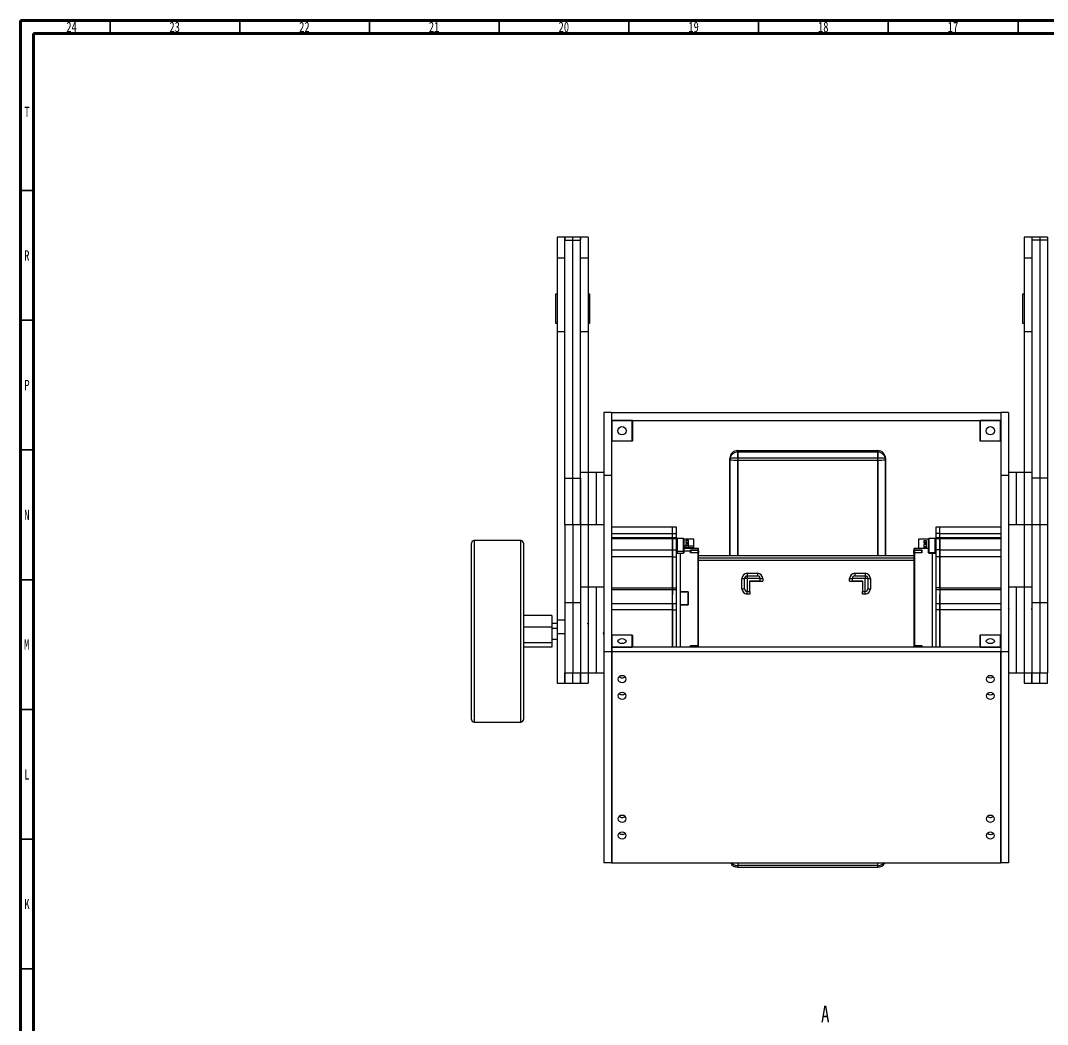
# Model space of a CAD drawing. Header units: millimetres. Extents: x 15 to 1192, y 5 to 836.
# Drawn here: x 15 to 410.8, y 449.1 to 836 of the extents above; entities that cross this region are included whole.
import ezdxf

# ---------------------------------------------------------------- set-up
doc = ezdxf.new("R2010")
doc.units = ezdxf.units.MM
doc.styles.add('SLDTEXTSTYLE0', font='TXT', dxfattribs={"width": 0.75})

msp = doc.modelspace()

# ---------------------------------------------------------------- linework, layer by layer
at = {"color": 7, "linetype": 'Continuous', "lineweight": 70}
for p, q in [((15, 5), (15, 836)), ((15, 836), (1184, 836)), ((20, 10), (20, 831)), ((20, 831), (1179, 831))]:
    msp.add_line(p, q, dxfattribs=at)
at = {"color": 7, "linetype": 'Continuous', "lineweight": 35}
for p, q in [((49.5, 831), (49.5, 836)), ((99.5, 831), (99.5, 836)), ((149.5, 831), (149.5, 836)), ((199.5, 831), (199.5, 836)), ((249.5, 831), (249.5, 836)), ((299.5, 831), (299.5, 836)), ((349.5, 831), (349.5, 836)), ((399.5, 831), (399.5, 836)), ((20, 770.5), (15, 770.5)), ((20, 720.5), (15, 720.5)), ((20, 670.5), (15, 670.5)), ((20, 620.5), (15, 620.5)), ((20, 570.5), (15, 570.5)), ((20, 520.5), (15, 520.5)), ((20, 470.5), (15, 470.5))]:
    msp.add_line(p, q, dxfattribs=at)
at = {"color": 7, "linetype": 'Continuous', "lineweight": 25}
for p, q in [((224.84, 752.45), (221.84, 752.45)), ((221.84, 752.45), (221.84, 744.47)), ((227.84, 752.45), (224.84, 752.45)), ((224.84, 751.39), (224.84, 752.45)), ((224.84, 752.45), (224.84, 751.39)), ((230.84, 752.45), (227.84, 752.45)), ((227.84, 751.39), (227.84, 752.45)), ((227.84, 751.39), (227.84, 752.45)), ((233.84, 752.45), (230.84, 752.45)), ((230.84, 751.39), (230.84, 752.45)), ((230.84, 752.45), (230.84, 751.39)), ((233.84, 752.45), (233.84, 744.47)), ((404.84, 752.45), (401.84, 752.45)), ((401.84, 752.45), (401.84, 744.47)), ((407.84, 752.45), (404.84, 752.45)), ((404.84, 752.45), (404.84, 751.39)), ((404.84, 752.45), (404.84, 751.39)), ((410.84, 752.45), (407.84, 752.45)), ((407.84, 752.45), (407.84, 751.39)), ((407.84, 752.45), (407.84, 751.39)), ((410.84, 752.45), (410.84, 751.39)), ((224.84, 751.39), (227.84, 751.39)), ((224.84, 659.66), (224.84, 751.39)), ((227.84, 751.39), (230.84, 751.39)), ((227.84, 659.66), (227.84, 751.39)), ((227.84, 659.66), (227.84, 751.39)), ((230.84, 659.66), (230.84, 751.39)), ((407.84, 751.39), (404.84, 751.39)), ((404.84, 751.39), (404.84, 659.66)), ((407.84, 751.39), (407.84, 659.66)), ((410.84, 751.39), (407.84, 751.39)), ((407.84, 751.39), (407.84, 659.66)), ((410.84, 751.39), (410.84, 659.66)), ((224.84, 744.47), (221.84, 744.47)), ((221.84, 744.47), (221.84, 716.03)), ((233.84, 744.47), (230.84, 744.47)), ((233.84, 744.47), (233.84, 716.03)), ((404.84, 744.47), (401.84, 744.47)), ((401.84, 744.47), (401.84, 716.03)), ((221.84, 730.55), (221.24, 730.55)), ((221.24, 730.55), (221.24, 719.35)), ((234.44, 730.55), (233.84, 730.55)), ((234.44, 719.35), (234.44, 730.55)), ((401.84, 730.55), (401.24, 730.55)), ((401.24, 730.55), (401.24, 719.35)), ((221.24, 719.35), (221.84, 719.35)), ((233.84, 719.35), (234.44, 719.35)), ((401.24, 719.35), (401.84, 719.35)), ((224.84, 716.03), (221.84, 716.03)), ((221.84, 716.03), (221.84, 605.04)), ((233.84, 716.03), (230.84, 716.03)), ((233.84, 716.03), (233.84, 661.79)), ((404.84, 716.03), (401.84, 716.03)), ((401.84, 716.03), (401.84, 661.79)), ((242.84, 684.9), (239.84, 684.9)), ((239.84, 684.9), (239.84, 660.66)), ((242.84, 684.9), (392.84, 684.9)), ((242.84, 684.9), (242.84, 660.66)), ((395.84, 684.9), (392.84, 684.9)), ((392.84, 684.9), (392.84, 660.66)), ((395.84, 684.9), (395.84, 660.66)), ((242.84, 681.9), (392.84, 681.9)), ((242.94, 681.8), (242.84, 681.8)), ((242.94, 681.9), (242.94, 681.8)), ((242.94, 681.8), (242.94, 674)), ((250.74, 681.8), (242.94, 681.8)), ((250.74, 681.9), (250.74, 681.8)), ((250.74, 674), (250.74, 681.8)), ((250.84, 681.8), (250.74, 681.8)), ((250.84, 681.8), (250.84, 674)), ((384.84, 674), (384.84, 681.8)), ((384.84, 681.8), (384.94, 681.8)), ((384.94, 681.8), (384.94, 681.9)), ((384.94, 681.8), (384.94, 674)), ((392.74, 681.8), (384.94, 681.8)), ((392.74, 681.8), (392.74, 681.9)), ((392.74, 674), (392.74, 681.8)), ((392.74, 681.8), (392.84, 681.8)), ((242.94, 674), (242.84, 674)), ((242.94, 674), (250.74, 674)), ((242.94, 674), (242.94, 673.9)), ((250.74, 673.9), (242.94, 673.9)), ((250.84, 674), (250.74, 674)), ((250.74, 674), (250.74, 673.9)), ((384.84, 674), (384.94, 674)), ((384.94, 674), (392.74, 674)), ((384.94, 673.9), (384.94, 674)), ((392.74, 673.9), (384.94, 673.9)), ((392.74, 674), (392.84, 674)), ((392.74, 673.9), (392.74, 674)), ((291.43, 667.32), (291.43, 670.28)), ((291.43, 669.67), (291.43, 670.28)), ((291.43, 670.28), (345.43, 670.28)), ((345.43, 669.67), (291.43, 669.67)), ((291.43, 669.67), (291.43, 666.62)), ((345.43, 670.28), (345.43, 667.32)), ((345.43, 670.28), (345.43, 669.67)), ((345.43, 666.62), (345.43, 669.67)), ((288.43, 629.87), (288.43, 667.28)), ((288.43, 667.28), (288.43, 666.67)), ((288.43, 666.67), (288.43, 629.87)), ((345.43, 667.32), (291.43, 667.32)), ((291.43, 667.32), (291.43, 629.87)), ((291.43, 666.62), (345.43, 666.62)), ((291.43, 629.87), (291.43, 666.62)), ((345.43, 629.87), (345.43, 667.32)), ((345.43, 666.62), (345.43, 629.87)), ((348.43, 667.28), (348.43, 629.87)), ((348.43, 666.67), (348.43, 667.28)), ((348.43, 629.87), (348.43, 666.67)), ((233.84, 661.79), (230.84, 661.79)), ((236.84, 661.79), (233.84, 661.79)), ((233.84, 661.79), (233.84, 661.59)), ((233.84, 661.79), (233.84, 661.59)), ((233.84, 661.59), (233.84, 641.79)), ((233.84, 661.59), (233.84, 641.79)), ((239.84, 661.79), (236.84, 661.79)), ((236.84, 661.79), (236.84, 661.59)), ((236.84, 661.79), (236.84, 661.59)), ((236.84, 661.59), (236.84, 641.79)), ((236.84, 661.59), (236.84, 641.79)), ((398.84, 661.79), (395.84, 661.79)), ((401.84, 661.79), (398.84, 661.79)), ((398.84, 661.79), (398.84, 661.59)), ((398.84, 661.79), (398.84, 661.59)), ((398.84, 661.59), (398.84, 641.79)), ((398.84, 661.59), (398.84, 641.79)), ((404.84, 661.79), (401.84, 661.79)), ((401.84, 661.79), (401.84, 661.59)), ((401.84, 661.79), (401.84, 661.59)), ((401.84, 661.59), (401.84, 641.79)), ((401.84, 661.59), (401.84, 641.79)), ((224.84, 659.66), (227.84, 659.66)), ((224.84, 641.79), (224.84, 659.66)), ((227.84, 641.79), (227.84, 659.66)), ((227.84, 659.66), (230.84, 659.66)), ((227.84, 641.79), (227.84, 659.66)), ((230.84, 641.79), (230.84, 659.66)), ((230.84, 659.66), (230.84, 641.79)), ((242.84, 660.66), (239.84, 660.66)), ((239.84, 660.66), (239.84, 592.73)), ((242.84, 660.66), (242.84, 592.73)), ((395.84, 660.66), (392.84, 660.66)), ((392.84, 660.66), (392.84, 592.73)), ((395.84, 660.66), (395.84, 592.73)), ((407.84, 659.66), (404.84, 659.66)), ((404.84, 659.66), (404.84, 641.79)), ((404.84, 659.66), (404.84, 641.79)), ((407.84, 659.66), (407.84, 641.79)), ((410.84, 659.66), (407.84, 659.66)), ((407.84, 659.66), (407.84, 641.79)), ((410.84, 659.66), (410.84, 641.79)), ((224.84, 641.79), (227.84, 641.79)), ((224.84, 641.79), (224.84, 611.53)), ((227.84, 641.79), (230.84, 641.79)), ((227.84, 641.79), (227.84, 611.53)), ((227.84, 641.79), (227.84, 611.53)), ((230.84, 641.79), (233.84, 641.79)), ((230.84, 641.79), (230.84, 611.53)), ((233.84, 641.79), (236.84, 641.79)), ((233.84, 641.79), (233.84, 617.58)), ((236.84, 641.79), (239.84, 641.79)), ((395.84, 641.79), (398.84, 641.79)), ((398.84, 641.79), (401.84, 641.79)), ((401.84, 641.79), (404.84, 641.79)), ((401.84, 641.79), (401.84, 617.58)), ((404.84, 641.79), (407.84, 641.79)), ((404.84, 641.79), (404.84, 611.53)), ((407.84, 641.79), (410.84, 641.79)), ((407.84, 641.79), (407.84, 611.53)), ((407.84, 641.79), (407.84, 611.53)), ((410.84, 641.79), (410.84, 611.53)), ((266.34, 640.76), (242.84, 640.76)), ((242.84, 638.31), (266.34, 638.31)), ((267.84, 640.76), (266.34, 640.76)), ((266.34, 639.92), (266.34, 640.76)), ((266.34, 638.31), (266.34, 639.92)), ((266.34, 638.31), (267.84, 638.31)), ((266.34, 637.15), (266.34, 638.31)), ((267.84, 638.31), (267.84, 640.76)), ((267.84, 636.58), (267.84, 638.31)), ((369.34, 640.76), (367.84, 640.76)), ((367.84, 640.76), (367.84, 640.72)), ((367.84, 640.72), (367.84, 638.31)), ((369.34, 638.31), (367.84, 638.31)), ((367.84, 638.31), (367.84, 636.58)), ((392.84, 640.76), (369.34, 640.76)), ((369.34, 640.72), (369.34, 640.76)), ((369.34, 638.31), (369.34, 640.72)), ((369.34, 636.58), (369.34, 638.31)), ((369.34, 638.31), (392.84, 638.31)), ((188.84, 576.6), (188.84, 634.62)), ((207.84, 635.62), (189.84, 635.62)), ((189.84, 635.62), (189.84, 575.9)), ((207.84, 575.9), (207.84, 635.62)), ((208.84, 634.62), (208.84, 576.6)), ((266.34, 636.58), (242.84, 636.58)), ((266.34, 636.3), (242.84, 636.3)), ((266.34, 636.58), (266.34, 637.15)), ((267.84, 636.58), (266.34, 636.58)), ((266.34, 636.58), (266.34, 636.3)), ((266.34, 636.3), (266.34, 636.58)), ((267.84, 636.3), (266.34, 636.3)), ((266.34, 636.3), (266.34, 636.26)), ((266.34, 636.26), (266.34, 632.33)), ((266.34, 633.74), (266.34, 635.94)), ((266.34, 632.03), (266.34, 633.74)), ((267.84, 636.3), (267.84, 636.58)), ((268.09, 636.39), (267.84, 636.14)), ((267.84, 636.26), (267.84, 636.3)), ((267.84, 632.03), (267.84, 636.26)), ((270.59, 636.39), (268.09, 636.39)), ((268.09, 636.39), (268.09, 635.52)), ((268.09, 635.52), (268.09, 631.51)), ((270.84, 636.14), (270.59, 636.39)), ((270.59, 635.52), (270.59, 636.39)), ((270.59, 631.51), (270.59, 635.52)), ((270.78, 636.2), (274.54, 636.2)), ((270.84, 635.35), (270.84, 636.14)), ((270.84, 631.69), (270.84, 635.35)), ((270.84, 633.53), (271.54, 633.53)), ((271.54, 635.74), (272.34, 635.74)), ((271.54, 634.96), (271.54, 635.74)), ((271.54, 634.96), (272.34, 634.96)), ((271.54, 634.81), (271.54, 634.96)), ((271.54, 634.81), (272.34, 634.81)), ((271.54, 634.81), (271.54, 634.27)), ((271.54, 633.5), (271.54, 634.27)), ((271.54, 634.27), (272.34, 634.27)), ((271.54, 632.84), (271.54, 633.5)), ((272.34, 633.5), (271.54, 633.5)), ((272.34, 635.74), (272.34, 634.96)), ((272.34, 634.81), (272.34, 634.96)), ((272.34, 634.81), (272.34, 634.27)), ((272.34, 634.27), (272.34, 633.5)), ((272.34, 633.53), (274.54, 633.53)), ((272.34, 633.5), (272.34, 632.84)), ((274.54, 633.53), (274.54, 636.2)), ((274.54, 632.84), (274.54, 633.53)), ((364.84, 636.08), (361.14, 636.08)), ((361.14, 636.08), (361.14, 632.58)), ((363.34, 635.61), (364.14, 635.61)), ((363.34, 634.82), (363.34, 635.61)), ((364.14, 634.82), (363.34, 634.82)), ((363.34, 634.68), (363.34, 634.82)), ((363.34, 634.68), (364.14, 634.68)), ((363.34, 634.68), (363.34, 634.13)), ((364.14, 634.13), (363.34, 634.13)), ((363.34, 633.35), (363.34, 634.13)), ((364.14, 635.61), (364.14, 634.82)), ((364.14, 634.68), (364.14, 634.82)), ((364.14, 634.68), (364.14, 634.13)), ((364.14, 634.13), (364.14, 633.35)), ((365.09, 636.39), (364.84, 636.14)), ((364.84, 636.14), (364.84, 634.27)), ((364.84, 634.27), (364.84, 631.07)), ((367.59, 636.39), (365.09, 636.39)), ((365.09, 636.39), (365.09, 634.34)), ((365.09, 634.34), (365.09, 630.82)), ((367.84, 636.14), (367.59, 636.39)), ((367.59, 634.34), (367.59, 636.39)), ((367.59, 630.82), (367.59, 634.34)), ((369.34, 636.58), (367.84, 636.58)), ((367.84, 636.58), (367.84, 636.3)), ((369.34, 636.3), (367.84, 636.3)), ((367.84, 636.3), (367.84, 635.32)), ((367.84, 635.32), (367.84, 632.03)), ((392.84, 636.58), (369.34, 636.58)), ((369.34, 636.3), (369.34, 636.58)), ((369.34, 636.58), (369.34, 636.3)), ((392.84, 636.3), (369.34, 636.3)), ((369.34, 636.3), (369.34, 632.33)), ((369.34, 635.32), (369.34, 635.94)), ((369.34, 632.03), (369.34, 635.32)), ((242.84, 632.03), (266.34, 632.03)), ((266.34, 632.03), (267.84, 632.03)), ((266.34, 632.03), (266.34, 629.33)), ((266.34, 630.79), (266.34, 632.03)), ((266.34, 629.33), (266.34, 630.79)), ((267.84, 629.33), (267.84, 632.03)), ((267.84, 631.69), (268.09, 631.51)), ((267.84, 630.96), (268.09, 630.71)), ((268.09, 631.51), (270.59, 631.51)), ((268.09, 631.51), (268.09, 630.71)), ((268.09, 630.71), (270.59, 630.71)), ((269.34, 594.49), (269.34, 630.71)), ((270.84, 631.69), (270.59, 631.51)), ((270.59, 630.71), (270.59, 631.51)), ((270.59, 630.71), (270.84, 630.96)), ((271.54, 632.84), (270.84, 632.84)), ((276.14, 632.58), (270.84, 632.58)), ((270.84, 630.96), (270.84, 631.69)), ((273.24, 631.5), (270.84, 631.5)), ((272.34, 632.84), (271.54, 632.84)), ((274.54, 632.84), (272.34, 632.84)), ((273.24, 631.54), (273.24, 632)), ((273.24, 632), (276.14, 632)), ((273.24, 631.5), (273.24, 631.54)), ((273.24, 630.86), (273.24, 631.5)), ((276.14, 630.87), (273.24, 630.87)), ((276.14, 630.86), (273.24, 630.86)), ((273.44, 630.87), (273.44, 631.77)), ((276.14, 631.75), (273.44, 631.75)), ((274.54, 632.58), (274.54, 632.84)), ((276.14, 632), (276.14, 632.58)), ((276.14, 631.75), (276.14, 632)), ((276.14, 630.87), (276.14, 631.75)), ((276.14, 630.86), (276.14, 630.87)), ((276.14, 595.08), (276.14, 630.86)), ((276.34, 631.81), (276.34, 632.38)), ((276.34, 631.81), (276.34, 630.67)), ((276.34, 595.12), (276.34, 630.67)), ((276.34, 629.87), (359.34, 629.87)), ((359.34, 632.38), (359.34, 631.81)), ((359.34, 630.67), (359.34, 631.81)), ((359.34, 630.67), (359.34, 595.12)), ((364.84, 632.58), (359.54, 632.58)), ((359.54, 632.58), (359.54, 632)), ((359.54, 632), (362.44, 632)), ((359.54, 632), (359.54, 631.75)), ((362.24, 631.75), (359.54, 631.75)), ((359.54, 631.75), (359.54, 630.87)), ((362.45, 630.87), (359.54, 630.87)), ((359.54, 630.87), (359.54, 630.86)), ((359.54, 630.86), (359.54, 595.08)), ((362.44, 630.86), (359.54, 630.86)), ((362.24, 631.77), (362.24, 630.87)), ((362.44, 632), (362.44, 631.5)), ((362.44, 631.5), (362.44, 630.86)), ((363.34, 633.35), (364.14, 633.35)), ((363.34, 632.95), (363.34, 633.35)), ((364.14, 632.95), (363.34, 632.95)), ((364.14, 633.35), (364.14, 632.95)), ((364.84, 631.07), (365.09, 630.82)), ((364.84, 631.07), (364.84, 630.96)), ((364.84, 630.96), (365.09, 630.71)), ((367.59, 630.82), (365.09, 630.82)), ((365.09, 630.82), (365.09, 630.71)), ((365.09, 630.71), (367.59, 630.71)), ((366.34, 630.71), (366.34, 594.49)), ((367.84, 631.07), (367.59, 630.82)), ((367.59, 630.71), (367.84, 630.96)), ((367.59, 630.71), (367.59, 630.82)), ((369.34, 632.03), (367.84, 632.03)), ((367.84, 632.03), (367.84, 629.64)), ((367.84, 629.64), (367.84, 629.33)), ((369.34, 629.64), (369.34, 632.03)), ((369.34, 632.03), (392.84, 632.03)), ((369.34, 632.03), (369.34, 629.33)), ((369.34, 629.33), (369.34, 629.64)), ((266.34, 629.33), (242.84, 629.33)), ((266.34, 629.33), (267.84, 629.33)), ((266.34, 629.33), (266.34, 617.34)), ((266.34, 617.34), (266.34, 629.33)), ((267.84, 617.34), (267.84, 629.33)), ((276.34, 628.89), (359.34, 628.89)), ((359.34, 627.9), (276.34, 627.9)), ((369.34, 629.33), (367.84, 629.33)), ((367.84, 629.33), (367.84, 617.34)), ((369.34, 617.34), (369.34, 629.33)), ((392.84, 629.33), (369.34, 629.33)), ((369.34, 629.33), (369.34, 617.34)), ((295.09, 622.98), (299.09, 622.98)), ((295.09, 622.98), (295.09, 622)), ((295.09, 622), (299.09, 622)), ((295.09, 622), (295.09, 621.01)), ((299.09, 622.98), (299.09, 622)), ((336.59, 622.98), (340.59, 622.98)), ((336.59, 622.98), (336.59, 622)), ((336.59, 622), (340.59, 622)), ((340.59, 622.98), (340.59, 622)), ((340.59, 622), (340.59, 621.01)), ((233.84, 617.58), (230.84, 617.58)), ((236.84, 617.58), (233.84, 617.58)), ((233.84, 617.58), (233.84, 584.58)), ((233.84, 617.58), (233.84, 584.58)), ((239.84, 617.58), (236.84, 617.58)), ((236.84, 617.58), (236.84, 584.58)), ((236.84, 617.58), (236.84, 584.58)), ((293.09, 616.98), (293.09, 620.98)), ((294.09, 617), (294.09, 621)), ((295.09, 621.01), (295.09, 616.01)), ((300.09, 621.01), (295.09, 621.01)), ((296.09, 620.01), (300.09, 620.01)), ((296.09, 616.01), (296.09, 620.01)), ((296.09, 619.98), (301.09, 619.98)), ((300.09, 620.01), (300.09, 621.01)), ((300.09, 620.01), (300.09, 619.99)), ((301.09, 620.98), (301.09, 619.98)), ((334.59, 619.98), (334.59, 620.98)), ((334.59, 619.98), (339.59, 619.98)), ((335.59, 621.01), (335.59, 620.01)), ((340.59, 621.01), (335.59, 621.01)), ((335.59, 620.01), (339.59, 620.01)), ((335.59, 620.01), (335.59, 619.99)), ((339.59, 620.01), (339.59, 616.01)), ((340.59, 616.01), (340.59, 621.01)), ((341.59, 621), (341.59, 617)), ((342.59, 620.98), (342.59, 616.98)), ((398.84, 617.58), (395.84, 617.58)), ((401.84, 617.58), (398.84, 617.58)), ((398.84, 617.58), (398.84, 584.58)), ((398.84, 617.58), (398.84, 584.58)), ((404.84, 617.58), (401.84, 617.58)), ((401.84, 617.58), (401.84, 584.58)), ((401.84, 617.58), (401.84, 584.58)), ((242.84, 617.34), (266.34, 617.34)), ((266.34, 616.65), (242.84, 616.65)), ((266.34, 617.34), (267.84, 617.34)), ((266.34, 617.34), (266.34, 616.97)), ((266.34, 616.65), (266.34, 617.34)), ((266.34, 616.97), (266.34, 616.65)), ((267.84, 616.65), (266.34, 616.65)), ((266.34, 616.65), (266.34, 615.67)), ((266.34, 612.29), (266.34, 616.65)), ((266.34, 615.67), (266.34, 614.84)), ((267.84, 616.97), (267.84, 617.34)), ((267.84, 616.65), (267.84, 616.97)), ((267.84, 615.67), (267.84, 616.65)), ((267.84, 611.27), (267.84, 615.67)), ((272.34, 615.87), (269.34, 615.87)), ((269.34, 615.87), (271.84, 615.87)), ((272.34, 615.87), (272.34, 610.81)), ((272.34, 611.29), (272.34, 615.42)), ((294.09, 616.99), (294.09, 617)), ((295.09, 616.01), (296.09, 616.01)), ((295.09, 616.01), (295.09, 615.99)), ((295.09, 615.99), (296.09, 615.99)), ((295.09, 614.98), (295.09, 615.99)), ((296.09, 614.98), (295.09, 614.98)), ((296.09, 616.01), (296.09, 615.99)), ((296.09, 615.99), (296.09, 614.98)), ((339.59, 616.01), (340.59, 616.01)), ((339.59, 616.01), (339.59, 615.99)), ((339.59, 615.99), (340.59, 615.99)), ((339.59, 614.98), (339.59, 615.99)), ((340.59, 614.98), (339.59, 614.98)), ((340.59, 615.99), (340.59, 616.01)), ((340.59, 614.98), (340.59, 615.99)), ((341.59, 617), (341.59, 616.99)), ((369.34, 617.34), (367.84, 617.34)), ((367.84, 617.34), (367.84, 616.65)), ((369.34, 616.65), (367.84, 616.65)), ((367.84, 616.65), (367.84, 613.9)), ((367.84, 613.9), (367.84, 611.26)), ((369.34, 617.34), (392.84, 617.34)), ((369.34, 617.34), (369.34, 616.65)), ((392.84, 616.65), (369.34, 616.65)), ((369.34, 616.65), (369.34, 616.57)), ((369.34, 616.57), (369.34, 611.38)), ((369.34, 613.9), (369.34, 614.84)), ((369.34, 611.26), (369.34, 613.9)), ((227.84, 611.53), (224.84, 611.53)), ((224.84, 611.53), (224.84, 584.58)), ((227.84, 611.53), (227.84, 584.58)), ((230.84, 611.53), (227.84, 611.53)), ((227.84, 611.53), (227.84, 584.58)), ((230.84, 611.53), (230.84, 584.58)), ((230.84, 611.53), (230.84, 584.58)), ((242.84, 611.27), (266.34, 611.27)), ((266.34, 611.27), (266.34, 612.29)), ((266.34, 611.27), (267.84, 611.27)), ((266.34, 611.27), (266.34, 608.91)), ((266.34, 610.52), (266.34, 611.27)), ((266.34, 608.91), (266.34, 610.52)), ((267.84, 608.91), (267.84, 611.27)), ((269.34, 610.81), (272.34, 610.81)), ((271.84, 610.81), (269.34, 610.81)), ((369.34, 611.26), (367.84, 611.26)), ((367.84, 611.26), (367.84, 609.35)), ((369.34, 611.27), (392.84, 611.27)), ((369.34, 611.27), (369.34, 608.91)), ((369.34, 609.35), (369.34, 611.26)), ((407.84, 611.53), (404.84, 611.53)), ((404.84, 611.53), (404.84, 584.58)), ((404.84, 611.53), (404.84, 584.58)), ((407.84, 611.53), (407.84, 584.58)), ((410.84, 611.53), (407.84, 611.53)), ((407.84, 611.53), (407.84, 584.58)), ((410.84, 611.53), (410.84, 584.58)), ((219.84, 606.74), (208.84, 606.74)), ((219.84, 606.74), (219.84, 602.27)), ((266.34, 608.91), (242.84, 608.91)), ((266.34, 608.91), (267.84, 608.91)), ((266.34, 608.91), (266.34, 594.49)), ((266.34, 594.49), (266.34, 608.91)), ((267.84, 594.49), (267.84, 608.91)), ((367.84, 609.35), (367.84, 608.9)), ((369.34, 608.9), (367.84, 608.9)), ((367.84, 608.9), (367.84, 594.49)), ((369.34, 608.9), (369.34, 609.35)), ((392.84, 608.91), (369.34, 608.91)), ((369.34, 608.91), (369.34, 594.49)), ((369.34, 594.49), (369.34, 608.9)), ((404.84, 607.47), (405, 607.34)), ((404.84, 607.42), (405, 607.29)), ((404.85, 609.3), (404.85, 609.35)), ((404.85, 609.06), (404.85, 609.3)), ((404.85, 609.28), (404.85, 609.23)), ((404.85, 608.89), (404.85, 609.06)), ((219.84, 602.27), (208.84, 602.27)), ((221.84, 603.62), (219.84, 603.62)), ((219.84, 602.27), (219.84, 596.15)), ((221.84, 605.04), (224.84, 605.04)), ((221.84, 605.04), (221.84, 599.61)), ((221.84, 601.67), (219.84, 601.67)), ((224.84, 599.61), (221.84, 599.61)), ((221.84, 599.61), (221.84, 580.62)), ((230.84, 600.36), (230.84, 600.13)), ((230.84, 600.13), (230.84, 599.79)), ((230.84, 599.79), (230.84, 599.73)), ((233.72, 600.88), (233.88, 600.86)), ((250.74, 599.15), (242.94, 599.15)), ((242.94, 599.15), (242.94, 599.13)), ((242.94, 599.13), (242.94, 594.55)), ((250.74, 599.13), (242.94, 599.13)), ((250.74, 599.15), (250.74, 599.13)), ((250.74, 594.55), (250.74, 599.13)), ((250.84, 599.05), (250.84, 594.49)), ((384.84, 594.49), (384.84, 599.05)), ((392.74, 599.15), (384.94, 599.15)), ((384.94, 599.15), (384.94, 599.13)), ((384.94, 599.13), (384.94, 594.55)), ((392.74, 599.13), (384.94, 599.13)), ((392.74, 599.15), (392.74, 599.13)), ((392.74, 594.55), (392.74, 599.13)), ((219.84, 596.15), (208.84, 596.15)), ((219.84, 594.51), (208.84, 594.51)), ((219.84, 597.62), (221.84, 597.62)), ((219.84, 596.15), (219.84, 594.51)), ((392.84, 594.49), (242.89, 594.49)), ((242.89, 594.49), (242.89, 592.73)), ((242.94, 594.55), (250.74, 594.55)), ((242.94, 594.55), (242.94, 594.49)), ((250.74, 594.55), (250.74, 594.49)), ((273.24, 595.08), (276.14, 595.08)), ((273.24, 594.49), (273.24, 595.08)), ((273.44, 594.49), (273.44, 594.93)), ((273.44, 594.92), (276.14, 594.92)), ((276.14, 594.92), (276.14, 595.08)), ((276.14, 594.49), (276.14, 594.92)), ((276.34, 594.49), (276.34, 595.12)), ((359.34, 595.12), (359.34, 594.49)), ((359.54, 595.08), (362.44, 595.08)), ((359.54, 595.08), (359.54, 594.92)), ((359.54, 594.92), (362.25, 594.92)), ((359.54, 594.92), (359.54, 594.87)), ((359.54, 594.87), (359.54, 594.49)), ((362.24, 594.93), (362.24, 594.49)), ((362.44, 595.08), (362.44, 594.49)), ((384.94, 594.55), (392.74, 594.55)), ((384.94, 594.55), (384.94, 594.49)), ((392.74, 594.55), (392.74, 594.49)), ((242.84, 592.73), (239.84, 592.73)), ((239.84, 592.73), (239.84, 511.37)), ((242.84, 592.73), (242.84, 511.37)), ((392.84, 592.73), (242.89, 592.73)), ((242.89, 592.73), (242.89, 511.37)), ((392.84, 511.37), (392.84, 592.73)), ((395.84, 592.73), (392.84, 592.73)), ((392.84, 592.73), (392.84, 511.37)), ((395.84, 592.73), (395.84, 511.37)), ((224.84, 584.58), (227.84, 584.58)), ((224.84, 580.62), (224.84, 584.58)), ((224.84, 584.58), (224.84, 580.62)), ((227.84, 584.58), (230.84, 584.58)), ((227.84, 580.62), (227.84, 584.58)), ((227.84, 580.62), (227.84, 584.58)), ((230.84, 584.58), (233.84, 584.58)), ((230.84, 580.62), (230.84, 584.58)), ((230.84, 584.58), (230.84, 580.62)), ((233.84, 584.58), (236.84, 584.58)), ((233.84, 584.58), (233.84, 580.62)), ((236.84, 584.58), (239.84, 584.58)), ((395.84, 584.58), (398.84, 584.58)), ((398.84, 584.58), (401.84, 584.58)), ((401.84, 584.58), (404.84, 584.58)), ((401.84, 584.58), (401.84, 580.62)), ((404.84, 584.58), (407.84, 584.58)), ((404.84, 580.62), (404.84, 584.58)), ((404.84, 584.58), (404.84, 580.62)), ((407.84, 584.58), (410.84, 584.58)), ((407.84, 580.62), (407.84, 584.58)), ((407.84, 580.62), (407.84, 584.58)), ((410.84, 580.62), (410.84, 584.58)), ((221.84, 580.62), (224.84, 580.62)), ((224.84, 580.62), (227.84, 580.62)), ((227.84, 580.62), (230.84, 580.62)), ((230.84, 580.62), (233.84, 580.62)), ((401.84, 580.62), (404.84, 580.62)), ((404.84, 580.62), (407.84, 580.62)), ((407.84, 580.62), (410.84, 580.62)), ((188.84, 566.62), (188.84, 576.6)), ((189.84, 575.9), (189.84, 565.62)), ((207.84, 565.62), (207.84, 575.9)), ((208.84, 576.6), (208.84, 566.62)), ((189.84, 565.62), (207.84, 565.62)), ((242.84, 565.85), (242.89, 565.85)), ((242.84, 565.58), (242.89, 565.58)), ((242.89, 563.84), (242.84, 563.84)), ((242.84, 561.4), (242.89, 561.4)), ((242.84, 511.37), (239.84, 511.37)), ((242.84, 511.37), (392.84, 511.37)), ((242.89, 511.37), (392.84, 511.37)), ((291.43, 511.37), (291.43, 510.3)), ((291.43, 511.37), (291.43, 509.69)), ((345.43, 510.3), (345.43, 511.37)), ((345.43, 509.69), (345.43, 511.37)), ((395.84, 511.37), (392.84, 511.37)), ((345.43, 510.3), (291.43, 510.3)), ((291.43, 510.3), (291.43, 509.69)), ((291.43, 509.69), (345.43, 509.69)), ((345.43, 509.69), (345.43, 510.3))]:
    msp.add_line(p, q, dxfattribs=at)
at = {"color": 7, "linetype": 'Continuous', "lineweight": 25, "flags": 128}
for points in [[(248.44, 596.84), (248.32, 596.48), (247.97, 596.18), (247.45, 595.97), (246.84, 595.9), (246.23, 595.97), (245.71, 596.18), (245.36, 596.48), (245.24, 596.84), (245.36, 597.2), (245.71, 597.51), (246.23, 597.71), (246.84, 597.78), (247.45, 597.71), (247.97, 597.51), (248.32, 597.2), (248.44, 596.84)], [(390.44, 596.84), (390.32, 596.48), (389.97, 596.18), (389.45, 595.97), (388.84, 595.9), (388.23, 595.97), (387.71, 596.18), (387.36, 596.48), (387.24, 596.84), (387.36, 597.2), (387.71, 597.51), (388.23, 597.71), (388.84, 597.78), (389.45, 597.71), (389.97, 597.51), (390.32, 597.2), (390.44, 596.84)], [(246.89, 580.91), (247.5, 581.01), (248.02, 581.29), (248.37, 581.71), (248.49, 582.21), (248.37, 582.7), (248.02, 583.12), (247.5, 583.4), (246.89, 583.5), (246.28, 583.4), (245.76, 583.12), (245.41, 582.7), (245.29, 582.21), (245.41, 581.71), (245.76, 581.29), (246.28, 581.01), (246.89, 580.91)], [(388.84, 583.5), (388.23, 583.4), (387.71, 583.12), (387.36, 582.7), (387.24, 582.21), (387.36, 581.71), (387.71, 581.29), (388.23, 581.01), (388.84, 580.91), (389.45, 581.01), (389.97, 581.29), (390.32, 581.71), (390.44, 582.21), (390.32, 582.7), (389.97, 583.12), (389.45, 583.4), (388.84, 583.5)], [(246.89, 574.44), (247.5, 574.53), (248.02, 574.82), (248.37, 575.24), (248.49, 575.73), (248.37, 576.23), (248.02, 576.65), (247.5, 576.93), (246.89, 577.03), (246.28, 576.93), (245.76, 576.65), (245.41, 576.23), (245.29, 575.73), (245.41, 575.24), (245.76, 574.82), (246.28, 574.53), (246.89, 574.44)], [(388.84, 577.03), (388.23, 576.93), (387.71, 576.65), (387.36, 576.23), (387.24, 575.73), (387.36, 575.24), (387.71, 574.82), (388.23, 574.53), (388.84, 574.44), (389.45, 574.53), (389.97, 574.82), (390.32, 575.24), (390.44, 575.73), (390.32, 576.23), (389.97, 576.65), (389.45, 576.93), (388.84, 577.03)], [(246.89, 527.07), (247.5, 527.17), (248.02, 527.45), (248.37, 527.87), (248.49, 528.37), (248.37, 528.87), (248.02, 529.29), (247.5, 529.57), (246.89, 529.67), (246.28, 529.57), (245.76, 529.29), (245.41, 528.87), (245.29, 528.37), (245.41, 527.87), (245.76, 527.45), (246.28, 527.17), (246.89, 527.07)], [(388.84, 529.67), (388.23, 529.57), (387.71, 529.29), (387.36, 528.87), (387.24, 528.37), (387.36, 527.87), (387.71, 527.45), (388.23, 527.17), (388.84, 527.07), (389.45, 527.17), (389.97, 527.45), (390.32, 527.87), (390.44, 528.37), (390.32, 528.87), (389.97, 529.29), (389.45, 529.57), (388.84, 529.67)], [(246.89, 520.6), (247.5, 520.7), (248.02, 520.98), (248.37, 521.4), (248.49, 521.89), (248.37, 522.39), (248.02, 522.81), (247.5, 523.09), (246.89, 523.19), (246.28, 523.09), (245.76, 522.81), (245.41, 522.39), (245.29, 521.89), (245.41, 521.4), (245.76, 520.98), (246.28, 520.7), (246.89, 520.6)], [(388.84, 523.19), (388.23, 523.09), (387.71, 522.81), (387.36, 522.39), (387.24, 521.89), (387.36, 521.4), (387.71, 520.98), (388.23, 520.7), (388.84, 520.6), (389.45, 520.7), (389.97, 520.98), (390.32, 521.4), (390.44, 521.89), (390.32, 522.39), (389.97, 522.81), (389.45, 523.09), (388.84, 523.19)]]:
    msp.add_lwpolyline(points, dxfattribs=at)
at = {"color": 7, "linetype": 'Continuous', "lineweight": 25}
for centre in [(246.84, 677.9), (388.84, 677.9)]:
    msp.add_circle(centre, 1.6, dxfattribs=at)
for centre, radius, start, end in [((242.94, 681.8), 0.1, 90, 180), ((250.74, 681.8), 0.1, 0, 90), ((384.94, 681.8), 0.1, 90, 180), ((392.74, 681.8), 0.1, 0, 90), ((242.94, 674), 0.1, 180, 270), ((250.74, 674), 0.1, 270, 0), ((384.94, 674), 0.1, 180, 270), ((392.74, 674), 0.1, 270, 0), ((291.43, 667.28), 3, 89.9965, 179.9965), ((291.43, 666.67), 3, 89.9965, 179.9965), ((345.43, 667.28), 3, 0.0035, 90.0035), ((345.43, 666.67), 3, 0.0035, 90.0035), ((290.68, 619.39), 47.94, 89.1039, 92.69), ((290.68, 714.56), 47.94, 267.31, 270.8961), ((346.18, 619.39), 47.94, 87.31, 90.8961), ((346.18, 714.56), 47.94, 269.1039, 272.69), ((189.84, 634.62), 1, 90, 180), ((207.84, 634.62), 1, 0, 90), ((276.14, 632.38), 0.2, 360, 90), ((276.14, 631.8), 0.198, 0.533, 90.5232), ((276.19, 631.99), 0.237, 258.6315, 310.3874), ((276.14, 630.67), 0.2, 0, 90), ((276.15, 630.66), 0.195, 1.6543, 91.5638), ((359.54, 632.38), 0.2, 90, 180), ((359.54, 631.8), 0.198, 89.4765, 179.4667), ((359.5, 631.99), 0.237, 229.606, 281.3696), ((359.54, 630.67), 0.2, 90, 180), ((359.54, 630.66), 0.195, 88.4357, 178.3452), ((295.09, 620.98), 2, 89.9988, 179.9988), ((295.09, 621), 1, 89.9988, 179.9988), ((299.09, 620.98), 2, 0.0012, 90.0012), ((336.59, 620.98), 2, 89.9988, 179.9988), ((340.59, 620.98), 2, 0.0012, 90.0012), ((340.59, 621), 1, 0.0012, 90.0012), ((293.34, 648.49), 27.51, 269.4793, 271.5623), ((294.84, 593.5), 27.51, 89.4793, 91.5623), ((300.84, 648.49), 27.51, 268.4377, 270.5207), ((300.84, 647.49), 27.51, 268.4377, 270.5207), ((334.84, 648.49), 27.51, 269.4793, 271.5623), ((334.84, 647.49), 27.51, 269.4793, 271.5623), ((340.84, 593.5), 27.51, 88.4377, 90.5207), ((342.34, 648.49), 27.51, 268.4377, 270.5207), ((293.34, 644.49), 27.51, 269.4793, 271.5623), ((295.09, 616.98), 2, 180.0012, 270.0012), ((295.09, 616.99), 1, 180.0012, 270.0012), ((340.59, 616.99), 1, 269.9988, 359.9988), ((340.59, 616.98), 2, 269.9988, 359.9988), ((342.34, 644.49), 27.51, 268.4377, 270.5207), ((242.94, 599.05), 0.1, 90, 180), ((242.93, 599.04), 0.092, 84.6273, 173.3585), ((250.74, 599.05), 0.1, 0, 90), ((250.75, 599.04), 0.092, 6.6415, 95.3727), ((384.94, 599.05), 0.1, 90, 180), ((384.93, 599.04), 0.092, 84.6273, 173.3585), ((392.74, 599.05), 0.1, 0, 90), ((392.75, 599.04), 0.092, 6.6415, 95.3727), ((242.93, 594.46), 0.092, 84.6273, 173.3585), ((242.91, 594.48), 0.0641, 190.9305, 256.8479), ((250.75, 594.46), 0.097, 23.1008, 94.088), ((276.14, 595.12), 0.2, 270, 360), ((276.19, 595.38), 0.295, 260.6077, 300.937), ((359.54, 595.12), 0.2, 180, 270), ((359.49, 595.37), 0.295, 239.0555, 279.3941), ((384.94, 594.45), 0.1, 87.1103, 155.7008), ((392.75, 594.46), 0.097, 23.1008, 94.088), ((246.85, 584.42), 1.75, 229.6638, 271.4007), ((246.89, 584.41), 1.74, 269.2763, 311.4856), ((246.93, 584.42), 1.75, 268.5993, 310.3362), ((388.84, 584.47), 1.82, 229.7461, 310.2539), ((388.84, 584.47), 1.82, 229.7461, 310.2539), ((246.85, 577.94), 1.75, 229.6638, 271.4007), ((246.89, 577.93), 1.74, 269.2763, 311.4856), ((246.93, 577.94), 1.75, 268.5993, 310.3362), ((388.84, 578), 1.82, 229.7461, 310.2539), ((388.84, 578), 1.82, 229.7461, 310.2539), ((189.84, 566.62), 1, 180, 270), ((207.84, 566.62), 1, 270, 0), ((242.94, 567.11), 0.1, 180, 238.905), ((242.91, 567.12), 0.0641, 190.9305, 256.8479), ((242.94, 545.21), 0.1, 121.095, 180), ((242.92, 545.21), 0.0806, 113.5023, 176.7064), ((242.92, 540.63), 0.0806, 113.5023, 176.7064), ((242.91, 540.65), 0.0641, 190.9305, 256.8479), ((246.85, 530.58), 1.75, 229.6638, 271.4007), ((246.89, 530.57), 1.74, 269.2763, 311.4856), ((246.93, 530.58), 1.75, 268.5993, 310.3362), ((388.84, 530.64), 1.82, 229.7461, 310.2539), ((388.84, 530.64), 1.82, 229.7461, 310.2539), ((246.85, 524.11), 1.75, 229.6638, 271.4007), ((246.89, 524.1), 1.74, 269.2763, 311.4856), ((246.93, 524.11), 1.75, 268.5993, 310.3362), ((388.84, 524.16), 1.82, 229.7461, 310.2539), ((388.84, 524.16), 1.82, 229.7461, 310.2539), ((242.94, 513.27), 0.1, 180, 238.905), ((242.91, 513.28), 0.0641, 190.9305, 256.8479), ((291.43, 512.69), 3, 206.0282, 270.0017), ((291.43, 513.3), 3, 219.968, 270.0009), ((345.43, 513.3), 3, 269.999, 320.0322), ((345.43, 512.69), 3, 269.9983, 333.9718)]:
    msp.add_arc(centre, radius, start, end, dxfattribs=at)
for centre, major_axis, ratio, start_param, end_param in [((299.09, 621), (0.71, 0.71), 0.99095, 5.502332, 7.073129), ((336.59, 621), (-0.71, 0.71), 0.99095, 5.493242, 7.064038), ((295.09, 617), (1, 0), 0.990868, 3.141593, 4.712389), ((340.59, 617), (1, 0), 0.990868, 4.712389, 6.283185)]:
    msp.add_ellipse(centre, major_axis=major_axis, ratio=ratio, start_param=start_param, end_param=end_param, dxfattribs=at)
for points, knots in [([(273.24, 632), (273.27, 631.99), (273.32, 631.98), (273.38, 631.93), (273.41, 631.88), (273.43, 631.84), (273.44, 631.81), (273.44, 631.78), (273.44, 631.77)], [0, 0, 0, 0, 0.300262, 0.565884, 0.688264, 0.799836, 0.902815, 1, 1, 1, 1]), ([(362.24, 631.77), (362.24, 631.78), (362.24, 631.8), (362.26, 631.84), (362.27, 631.88), (362.31, 631.93), (362.36, 631.98), (362.42, 631.99), (362.44, 632)], [0, 0, 0, 0, 0.097034, 0.199796, 0.311077, 0.433082, 0.698838, 1, 1, 1, 1]), ([(272.34, 615.42), (272.34, 615.48), (272.32, 615.6), (272.2, 615.75), (272.04, 615.85), (271.91, 615.86), (271.84, 615.87)], [0, 0, 0, 0, 0.2480359, 0.4995536, 0.752713, 1, 1, 1, 1]), ([(271.84, 610.81), (271.91, 610.82), (272.04, 610.83), (272.2, 610.94), (272.32, 611.1), (272.34, 611.23), (272.34, 611.29)], [0, 0, 0, 0, 0.247774, 0.500012, 0.752271, 1, 1, 1, 1]), ([(272.31, 610.81), (272.31, 610.82), (272.34, 610.87), (272.34, 610.93), (272.34, 610.98)], [0, 0, 0, 0, 0.208313, 1, 1, 1, 1]), ([(395.84, 609.6), (395.85, 609.59), (395.92, 609.47), (395.93, 609.25), (395.86, 609.05), (395.84, 608.98)], [0, 0, 0, 0, 0.025711, 0.686067, 1, 1, 1, 1]), ([(395.9, 609.11), (395.91, 609.25), (395.92, 609.4), (395.85, 609.52), (395.84, 609.52)], [0, 0, 0, 0, 0.962317, 1, 1, 1, 1]), ([(234, 603.94), (234, 603.94), (233.97, 603.93), (233.91, 603.91), (233.83, 603.86), (233.77, 603.79), (233.73, 603.71), (233.71, 603.58), (233.73, 603.49), (233.75, 603.42)], [0, 0, 0, 0, 0.008756, 0.149606, 0.292608, 0.43316, 0.562302, 0.695725, 1, 1, 1, 1]), ([(233.75, 603.45), (233.73, 603.51), (233.71, 603.61), (233.73, 603.73), (233.76, 603.78), (233.77, 603.81)], [0, 0, 0, 0, 0.536925, 0.772355, 1, 1, 1, 1]), ([(239.84, 600.24), (239.82, 600.15), (239.75, 599.88), (239.76, 599.57), (239.84, 599.39), (239.84, 599.38)], [0, 0, 0, 0, 0.313926, 0.974147, 1, 1, 1, 1]), ([(239.84, 599.37), (239.84, 599.38), (239.76, 599.56), (239.75, 599.87), (239.82, 600.14), (239.84, 600.23)], [0, 0, 0, 0, 0.0257114, 0.6860667, 1, 1, 1, 1]), ([(273.24, 595.08), (273.27, 595.06), (273.32, 595.01), (273.38, 594.96), (273.41, 594.94), (273.43, 594.93), (273.44, 594.92), (273.44, 594.92), (273.44, 594.93)], [0, 0, 0, 0, 0.300262, 0.565884, 0.688264, 0.799836, 0.902815, 1, 1, 1, 1]), ([(362.24, 594.93), (362.24, 594.92), (362.24, 594.92), (362.26, 594.92), (362.27, 594.93), (362.31, 594.96), (362.36, 595.01), (362.42, 595.06), (362.44, 595.08)], [0, 0, 0, 0, 0.097034, 0.199796, 0.311077, 0.433082, 0.698838, 1, 1, 1, 1])]:
    msp.add_open_spline(points, degree=3, knots=knots, dxfattribs=at)

# ---------------------------------------------------------------- texts
at = {"color": 7, "linetype": 'Continuous', "lineweight": 0, "attachment_point": 2, "style": 'SLDTEXTSTYLE0'}
for s, insert, char_height in [('24', (34.67, 835.51), 3.969), ('23', (74.42, 835.51), 3.969), ('22', (124.42, 835.51), 3.969), ('21', (174.42, 835.51), 3.969), ('20', (224.42, 835.51), 3.969), ('19', (274.42, 835.51), 3.969), ('18', (324.42, 835.51), 3.969), ('17', (374.42, 835.51), 3.969), ('T', (17.49, 802.76), 3.97), ('R', (17.44, 747.45), 3.97), ('P', (17.48, 697.51), 3.97), ('N', (17.46, 647.45), 3.97), ('M', (17.36, 597.51), 3.97), ('L', (17.45, 547.45), 3.97), ('K', (17.49, 497.51), 3.97)]:
    msp.add_mtext(s, dxfattribs=dict(at, insert=insert, char_height=char_height))
at = {"color": 7, "linetype": 'Continuous', "insert": (323.58, 456.31), "char_height": 6.35, "attachment_point": 1, "style": 'SLDTEXTSTYLE0'}
msp.add_mtext('A', dxfattribs=at)

doc.saveas('drawing.dxf')
